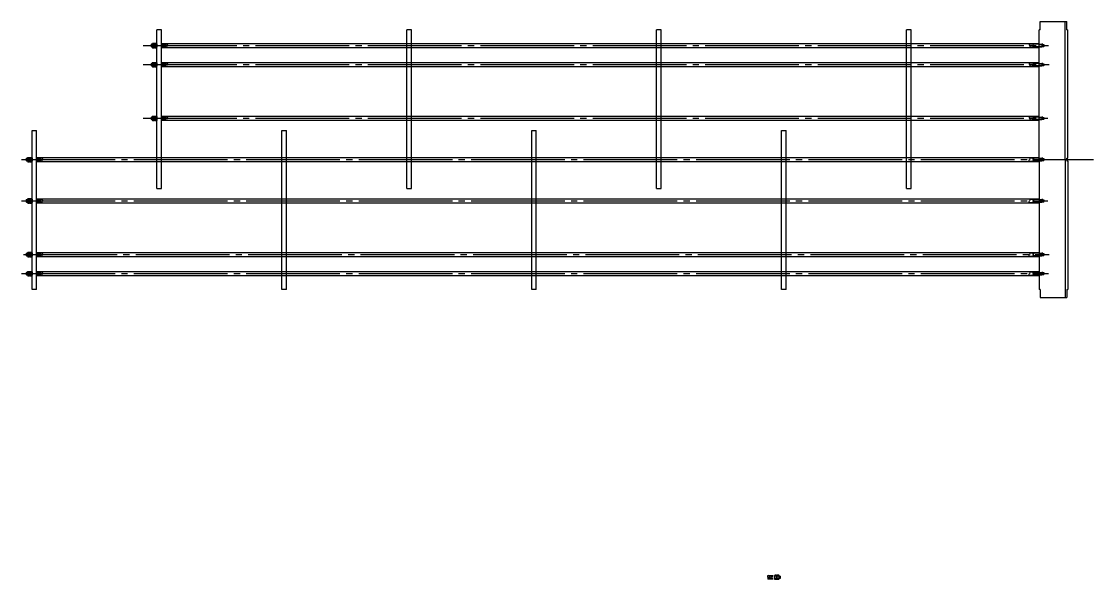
# Model space of a CAD drawing. Header units: millimetres. Extents: x 46644 to 124135, y -32003 to -3110.
# Drawn here: x 90350 to 95499, y -32003 to -29326 of the extents above; entities that cross this region are included whole.
import ezdxf

# ---------------------------------------------------------------- set-up
doc = ezdxf.new("R2010")
doc.units = ezdxf.units.MM
doc.header["$LTSCALE"] = 6
doc.linetypes.add('CENTER', pattern=[18, 15, -1, 1, -1])
for name, color, linetype in [('Center Line', 7, 'CENTER'), ('Slender Real Line', 30, 'Continuous'), ('粗实线', 4, 'Continuous')]:
    doc.layers.add(name, color=color, linetype=linetype)

msp = doc.modelspace()

# ---------------------------------------------------------------- hatches: boundary and pattern name
at = {"layer": 'Slender Real Line'}
h = msp.add_hatch(dxfattribs=at)
h.set_pattern_fill('ANSI31', color=256, scale=0.38, style=0)
h.set_pattern_definition([(45, (85684.0317, -41425.6703), (-0.85312433, 0.85312433), [])])
edge = h.paths.add_edge_path()
edge.add_spline(control_points=[(91040.061, -29441.397), (91041.158, -29442.449), (91043.096, -29444.307), (91040.958, -29447.441), (91040.117, -29447.477)], knot_values=[18.76688496, 18.76688496, 18.76688496, 18.76688496, 24.13478526, 28.249669, 28.249669, 28.249669, 28.249669], degree=3, periodic=0)
edge.add_spline(control_points=[(91040.15, -29441.397), (91039.233, -29442.342), (91037.528, -29443.967), (91039.126, -29447.437), (91040.05, -29447.477)], knot_values=[9.42996722, 9.42996722, 9.42996722, 9.42996722, 14.10494161, 18.65636798, 18.65636798, 18.65636798, 18.65636798], degree=3, periodic=0)
edge.add_line((91040.05, -29447.477), (91040.117, -29447.477))
h = msp.add_hatch(dxfattribs=at)
h.set_pattern_fill('ANSI31', color=256, scale=0.38, style=0)
h.set_pattern_definition([(135, (100566.3839, -41425.6199), (0.85312433, 0.85312433), [])])
edge = h.paths.add_edge_path()
edge.add_spline(control_points=[(95210.355, -29441.347), (95209.258, -29442.398), (95207.32, -29444.256), (95209.458, -29447.391), (95210.298, -29447.427)], knot_values=[18.76688496, 18.76688496, 18.76688496, 18.76688496, 24.13478526, 28.249669, 28.249669, 28.249669, 28.249669], degree=3, periodic=0)
edge.add_spline(control_points=[(95210.266, -29441.347), (95211.183, -29442.291), (95212.887, -29443.917), (95211.289, -29447.386), (95210.366, -29447.427)], knot_values=[9.42996722, 9.42996722, 9.42996722, 9.42996722, 14.10494161, 18.65636798, 18.65636798, 18.65636798, 18.65636798], degree=3, periodic=0)
edge.add_line((95210.366, -29447.427), (95210.298, -29447.427))
h = msp.add_hatch(dxfattribs=at)
h.set_pattern_fill('ANSI31', color=256, scale=0.38, style=0)
h.set_pattern_definition([(45, (85684.0317, -41517.4703), (-0.85312433, 0.85312433), [])])
edge = h.paths.add_edge_path()
edge.add_spline(control_points=[(91040.061, -29533.197), (91041.158, -29534.249), (91043.096, -29536.107), (91040.958, -29539.241), (91040.117, -29539.277)], knot_values=[18.76688496, 18.76688496, 18.76688496, 18.76688496, 24.13478526, 28.249669, 28.249669, 28.249669, 28.249669], degree=3, periodic=0)
edge.add_spline(control_points=[(91040.15, -29533.197), (91039.233, -29534.142), (91037.528, -29535.767), (91039.126, -29539.237), (91040.05, -29539.277)], knot_values=[9.42996722, 9.42996722, 9.42996722, 9.42996722, 14.10494161, 18.65636798, 18.65636798, 18.65636798, 18.65636798], degree=3, periodic=0)
edge.add_line((91040.05, -29539.277), (91040.117, -29539.277))
h = msp.add_hatch(dxfattribs=at)
h.set_pattern_fill('ANSI31', color=256, scale=0.38, style=0)
h.set_pattern_definition([(135, (100566.3839, -41517.4199), (0.85312433, 0.85312433), [])])
edge = h.paths.add_edge_path()
edge.add_spline(control_points=[(95210.355, -29533.147), (95209.258, -29534.198), (95207.32, -29536.056), (95209.458, -29539.191), (95210.298, -29539.227)], knot_values=[18.76688496, 18.76688496, 18.76688496, 18.76688496, 24.13478526, 28.249669, 28.249669, 28.249669, 28.249669], degree=3, periodic=0)
edge.add_spline(control_points=[(95210.266, -29533.147), (95211.183, -29534.091), (95212.887, -29535.717), (95211.289, -29539.186), (95210.366, -29539.227)], knot_values=[9.42996722, 9.42996722, 9.42996722, 9.42996722, 14.10494161, 18.65636798, 18.65636798, 18.65636798, 18.65636798], degree=3, periodic=0)
edge.add_line((95210.366, -29539.227), (95210.298, -29539.227))
h = msp.add_hatch(dxfattribs=at)
h.set_pattern_fill('ANSI31', color=256, scale=0.38, style=0)
h.set_pattern_definition([(45, (85684.0317, -41774.8703), (-0.85312433, 0.85312433), [])])
edge = h.paths.add_edge_path()
edge.add_spline(control_points=[(91040.061, -29790.597), (91041.158, -29791.649), (91043.096, -29793.507), (91040.958, -29796.641), (91040.117, -29796.677)], knot_values=[18.76688496, 18.76688496, 18.76688496, 18.76688496, 24.13478526, 28.249669, 28.249669, 28.249669, 28.249669], degree=3, periodic=0)
edge.add_spline(control_points=[(91040.15, -29790.597), (91039.233, -29791.542), (91037.528, -29793.167), (91039.126, -29796.637), (91040.05, -29796.677)], knot_values=[9.42996722, 9.42996722, 9.42996722, 9.42996722, 14.10494161, 18.65636798, 18.65636798, 18.65636798, 18.65636798], degree=3, periodic=0)
edge.add_line((91040.05, -29796.677), (91040.117, -29796.677))
h = msp.add_hatch(dxfattribs=at)
h.set_pattern_fill('ANSI31', color=256, scale=0.38, style=0)
h.set_pattern_definition([(135, (100566.3839, -41774.8199), (0.85312433, 0.85312433), [])])
edge = h.paths.add_edge_path()
edge.add_spline(control_points=[(95210.355, -29790.547), (95209.258, -29791.598), (95207.32, -29793.456), (95209.458, -29796.591), (95210.298, -29796.627)], knot_values=[18.76688496, 18.76688496, 18.76688496, 18.76688496, 24.13478526, 28.249669, 28.249669, 28.249669, 28.249669], degree=3, periodic=0)
edge.add_spline(control_points=[(95210.266, -29790.547), (95211.183, -29791.491), (95212.887, -29793.117), (95211.289, -29796.586), (95210.366, -29796.627)], knot_values=[9.42996722, 9.42996722, 9.42996722, 9.42996722, 14.10494161, 18.65636798, 18.65636798, 18.65636798, 18.65636798], degree=3, periodic=0)
edge.add_line((95210.366, -29796.627), (95210.298, -29796.627))
h = msp.add_hatch(dxfattribs=at)
h.set_pattern_fill('ANSI31', color=256, scale=0.38, style=0)
h.set_pattern_definition([(45, (85084.0317, -41972.8703), (-0.85312433, 0.85312433), [])])
edge = h.paths.add_edge_path()
edge.add_spline(control_points=[(90440.061, -29988.597), (90441.158, -29989.649), (90443.096, -29991.507), (90440.958, -29994.641), (90440.117, -29994.677)], knot_values=[18.76688496, 18.76688496, 18.76688496, 18.76688496, 24.13478526, 28.249669, 28.249669, 28.249669, 28.249669], degree=3, periodic=0)
edge.add_spline(control_points=[(90440.15, -29988.597), (90439.233, -29989.542), (90437.528, -29991.167), (90439.126, -29994.637), (90440.05, -29994.677)], knot_values=[9.42996722, 9.42996722, 9.42996722, 9.42996722, 14.10494161, 18.65636798, 18.65636798, 18.65636798, 18.65636798], degree=3, periodic=0)
edge.add_line((90440.05, -29994.677), (90440.117, -29994.677))
h = msp.add_hatch(dxfattribs=at)
h.set_pattern_fill('ANSI31', color=256, scale=0.38, style=0)
h.set_pattern_definition([(225, (100566.3839, -18004.2733), (0.85312433, -0.85312433), [])])
edge = h.paths.add_edge_path()
edge.add_spline(control_points=[(95210.355, -29988.547), (95209.258, -29987.495), (95207.32, -29985.637), (95209.458, -29982.503), (95210.298, -29982.467)], knot_values=[18.76688496, 18.76688496, 18.76688496, 18.76688496, 24.13478526, 28.249669, 28.249669, 28.249669, 28.249669], degree=3, periodic=0)
edge.add_spline(control_points=[(95210.266, -29988.547), (95211.183, -29987.602), (95212.887, -29985.976), (95211.289, -29982.507), (95210.366, -29982.467)], knot_values=[9.42996722, 9.42996722, 9.42996722, 9.42996722, 14.10494161, 18.65636798, 18.65636798, 18.65636798, 18.65636798], degree=3, periodic=0)
edge.add_line((95210.366, -29982.467), (95210.298, -29982.467))
h = msp.add_hatch(dxfattribs=at)
h.set_pattern_fill('ANSI31', color=256, scale=0.38, style=0)
h.set_pattern_definition([(45, (85084.0317, -42170.8703), (-0.85312433, 0.85312433), [])])
edge = h.paths.add_edge_path()
edge.add_spline(control_points=[(90440.061, -30186.597), (90441.158, -30187.649), (90443.096, -30189.507), (90440.958, -30192.641), (90440.117, -30192.677)], knot_values=[18.76688496, 18.76688496, 18.76688496, 18.76688496, 24.13478526, 28.249669, 28.249669, 28.249669, 28.249669], degree=3, periodic=0)
edge.add_spline(control_points=[(90440.15, -30186.597), (90439.233, -30187.542), (90437.528, -30189.167), (90439.126, -30192.637), (90440.05, -30192.677)], knot_values=[9.42996722, 9.42996722, 9.42996722, 9.42996722, 14.10494161, 18.65636798, 18.65636798, 18.65636798, 18.65636798], degree=3, periodic=0)
edge.add_line((90440.05, -30192.677), (90440.117, -30192.677))
h = msp.add_hatch(dxfattribs=at)
h.set_pattern_fill('ANSI31', color=256, scale=0.38, style=0)
h.set_pattern_definition([(225, (100566.3839, -18202.2733), (0.85312433, -0.85312433), [])])
edge = h.paths.add_edge_path()
edge.add_spline(control_points=[(95210.355, -30186.547), (95209.258, -30185.495), (95207.32, -30183.637), (95209.458, -30180.503), (95210.298, -30180.467)], knot_values=[18.76688496, 18.76688496, 18.76688496, 18.76688496, 24.13478526, 28.249669, 28.249669, 28.249669, 28.249669], degree=3, periodic=0)
edge.add_spline(control_points=[(95210.266, -30186.547), (95211.183, -30185.602), (95212.887, -30183.976), (95211.289, -30180.507), (95210.366, -30180.467)], knot_values=[9.42996722, 9.42996722, 9.42996722, 9.42996722, 14.10494161, 18.65636798, 18.65636798, 18.65636798, 18.65636798], degree=3, periodic=0)
edge.add_line((95210.366, -30180.467), (95210.298, -30180.467))
h = msp.add_hatch(dxfattribs=at)
h.set_pattern_fill('ANSI31', color=256, scale=0.38, style=0)
h.set_pattern_definition([(45, (85084.0317, -42428.2703), (-0.85312433, 0.85312433), [])])
edge = h.paths.add_edge_path()
edge.add_spline(control_points=[(90440.061, -30443.997), (90441.158, -30445.049), (90443.096, -30446.907), (90440.958, -30450.041), (90440.117, -30450.077)], knot_values=[18.76688496, 18.76688496, 18.76688496, 18.76688496, 24.13478526, 28.249669, 28.249669, 28.249669, 28.249669], degree=3, periodic=0)
edge.add_spline(control_points=[(90440.15, -30443.997), (90439.233, -30444.942), (90437.528, -30446.567), (90439.126, -30450.037), (90440.05, -30450.077)], knot_values=[9.42996722, 9.42996722, 9.42996722, 9.42996722, 14.10494161, 18.65636798, 18.65636798, 18.65636798, 18.65636798], degree=3, periodic=0)
edge.add_line((90440.05, -30450.077), (90440.117, -30450.077))
h = msp.add_hatch(dxfattribs=at)
h.set_pattern_fill('ANSI31', color=256, scale=0.38, style=0)
h.set_pattern_definition([(225, (100566.3839, -18459.6733), (0.85312433, -0.85312433), [])])
edge = h.paths.add_edge_path()
edge.add_spline(control_points=[(95210.355, -30443.947), (95209.258, -30442.895), (95207.32, -30441.037), (95209.458, -30437.903), (95210.298, -30437.867)], knot_values=[18.76688496, 18.76688496, 18.76688496, 18.76688496, 24.13478526, 28.249669, 28.249669, 28.249669, 28.249669], degree=3, periodic=0)
edge.add_spline(control_points=[(95210.266, -30443.947), (95211.183, -30443.002), (95212.887, -30441.376), (95211.289, -30437.907), (95210.366, -30437.867)], knot_values=[9.42996722, 9.42996722, 9.42996722, 9.42996722, 14.10494161, 18.65636798, 18.65636798, 18.65636798, 18.65636798], degree=3, periodic=0)
edge.add_line((95210.366, -30437.867), (95210.298, -30437.867))
h = msp.add_hatch(dxfattribs=at)
h.set_pattern_fill('ANSI31', color=256, scale=0.38, style=0)
h.set_pattern_definition([(45, (85084.0317, -42520.0703), (-0.85312433, 0.85312433), [])])
edge = h.paths.add_edge_path()
edge.add_spline(control_points=[(90440.061, -30535.797), (90441.158, -30536.849), (90443.096, -30538.707), (90440.958, -30541.841), (90440.117, -30541.877)], knot_values=[18.76688496, 18.76688496, 18.76688496, 18.76688496, 24.13478526, 28.249669, 28.249669, 28.249669, 28.249669], degree=3, periodic=0)
edge.add_spline(control_points=[(90440.15, -30535.797), (90439.233, -30536.742), (90437.528, -30538.367), (90439.126, -30541.837), (90440.05, -30541.877)], knot_values=[9.42996722, 9.42996722, 9.42996722, 9.42996722, 14.10494161, 18.65636798, 18.65636798, 18.65636798, 18.65636798], degree=3, periodic=0)
edge.add_line((90440.05, -30541.877), (90440.117, -30541.877))
h = msp.add_hatch(dxfattribs=at)
h.set_pattern_fill('ANSI31', color=256, scale=0.38, style=0)
h.set_pattern_definition([(225, (100566.3839, -18551.4733), (0.85312433, -0.85312433), [])])
edge = h.paths.add_edge_path()
edge.add_spline(control_points=[(95210.355, -30535.747), (95209.258, -30534.695), (95207.32, -30532.837), (95209.458, -30529.703), (95210.298, -30529.667)], knot_values=[18.76688496, 18.76688496, 18.76688496, 18.76688496, 24.13478526, 28.249669, 28.249669, 28.249669, 28.249669], degree=3, periodic=0)
edge.add_spline(control_points=[(95210.266, -30535.747), (95211.183, -30534.802), (95212.887, -30533.176), (95211.289, -30529.707), (95210.366, -30529.667)], knot_values=[9.42996722, 9.42996722, 9.42996722, 9.42996722, 14.10494161, 18.65636798, 18.65636798, 18.65636798, 18.65636798], degree=3, periodic=0)
edge.add_line((95210.366, -30529.667), (95210.298, -30529.667))
h = msp.add_hatch(dxfattribs=at)
h.set_pattern_fill('ANSI31', color=256, scale=0.38, style=0)
h.set_pattern_definition([(135, (99299.5188, -43977.2628), (0.85312433, 0.85312433), [])])
edge = h.paths.add_edge_path()
edge.add_spline(control_points=[(93943.49, -31992.99), (93942.393, -31994.041), (93940.455, -31995.899), (93942.593, -31999.034), (93943.433, -31999.07)], knot_values=[18.76688496, 18.76688496, 18.76688496, 18.76688496, 24.13478526, 28.249669, 28.249669, 28.249669, 28.249669], degree=3, periodic=0)
edge.add_spline(control_points=[(93943.401, -31992.99), (93944.317, -31993.934), (93946.022, -31995.56), (93944.424, -31999.029), (93943.501, -31999.07)], knot_values=[9.42996722, 9.42996722, 9.42996722, 9.42996722, 14.10494161, 18.65636798, 18.65636798, 18.65636798, 18.65636798], degree=3, periodic=0)
edge.add_line((93943.501, -31999.07), (93943.433, -31999.07))

# ---------------------------------------------------------------- linework, layer by layer
for p, q in [((93960.728, -32000.97), (93934.364, -32000.97)), ((93960.728, -31985.01), (93934.646, -31985.01)), ((93960.728, -31986.91), (93943.201, -31986.91)), ((93960.738, -31999.066), (93943.212, -31999.066)), ((93950.084, -31986.91), (93950.084, -31999.066)), ((93966.808, -31985.041), (93968.328, -31982.408)), ((93967.732, -31983.439), (93966.808, -31983.439)), ((93966.808, -31985.041), (93966.808, -32000.837)), ((93966.808, -32000.837), (93968.328, -32003.47)), ((93967.732, -32002.439), (93966.808, -32002.439)), ((93976.536, -31982.408), (93968.328, -31982.408)), ((93976.536, -31987.674), (93968.328, -31987.674)), ((93976.536, -31998.205), (93968.328, -31998.205)), ((93976.536, -32003.47), (93968.328, -32003.47)), ((93978.056, -31985.041), (93976.536, -31982.408)), ((93978.056, -32000.837), (93976.536, -32003.47)), ((93978.056, -31985.041), (93979.576, -31982.408)), ((93978.056, -31985.041), (93978.056, -32000.837)), ((93978.056, -32000.837), (93979.576, -32003.47)), ((93987.784, -31982.408), (93979.576, -31982.408)), ((93987.784, -31987.674), (93979.576, -31987.674)), ((93987.784, -31998.205), (93979.576, -31998.205)), ((93987.784, -32003.47), (93979.576, -32003.47)), ((93989.304, -31985.041), (93987.784, -31982.408)), ((93989.304, -32000.837), (93987.784, -32003.47)), ((93989.304, -31985.041), (93989.304, -32000.837)), ((93993.408, -31986.859), (93989.304, -31986.859)), ((93993.408, -31999.019), (93989.304, -31999.019)), ((93993.408, -31986.859), (93993.408, -31999.019)), ((93993.408, -31986.859), (93994.928, -31988.379)), ((93993.408, -31999.019), (93994.928, -31997.499)), ((93994.928, -31988.379), (93994.928, -31997.499))]:
    msp.add_line(p, q)
for centre, radius, start, end in [((93969.848, -31985.041), 3.04, 180, 240), ((93976.688, -31992.939), 9.88, 147.795772, 212.204228), ((93969.848, -32000.837), 3.04, 120, 180), ((93975.016, -31985.041), 3.04, 300, 0), ((93968.176, -31992.939), 9.88, 327.795772, 32.204228), ((93975.016, -32000.837), 3.04, 0, 60), ((93981.096, -31985.041), 3.04, 180, 240), ((93987.936, -31992.939), 9.88, 147.795772, 212.204228), ((93981.096, -32000.837), 3.04, 120, 180), ((93986.264, -31985.041), 3.04, 300, 0), ((93979.424, -31992.939), 9.88, 327.795772, 32.204228), ((93986.264, -32000.837), 3.04, 0, 60)]:
    msp.add_arc(centre, radius, start, end)
at = {"layer": 'Center Line', "ltscale": 5}
for p, q in [((90934.301, -29441.347), (95283.004, -29441.347)), ((90934.301, -29533.147), (95285.496, -29533.147)), ((90934.301, -29790.547), (95279.861, -29790.547)), ((90349.901, -29988.547), (95499.417, -29988.547)), ((90349.901, -30186.547), (95279.861, -30186.547)), ((90359.141, -30443.947), (95285.496, -30443.947)), ((90349.901, -30535.747), (95283.004, -30535.747))]:
    msp.add_line(p, q, dxfattribs=at)
at = {"layer": 'Slender Real Line'}
for p, q in [((90972.703, -29436.787), (90978.327, -29436.787)), ((90972.703, -29445.907), (90978.327, -29445.907)), ((91022.823, -29436.837), (91033.466, -29436.837)), ((91022.823, -29445.957), (91033.466, -29445.957)), ((95237.823, -29436.787), (95252.643, -29436.787)), ((95237.823, -29445.917), (95252.712, -29445.917)), ((95255.752, -29435.277), (95251.192, -29435.277)), ((95255.752, -29447.437), (95251.192, -29447.437)), ((90972.703, -29528.587), (90978.327, -29528.587)), ((90972.703, -29537.707), (90978.327, -29537.707)), ((91022.823, -29528.637), (91033.466, -29528.637)), ((91022.823, -29537.757), (91033.466, -29537.757)), ((95237.823, -29528.587), (95252.643, -29528.587)), ((95237.823, -29537.717), (95252.712, -29537.717)), ((95255.752, -29527.077), (95251.192, -29527.077)), ((95255.752, -29539.237), (95251.192, -29539.237)), ((90972.823, -29785.987), (90978.447, -29785.987)), ((90972.823, -29795.107), (90978.447, -29795.107)), ((91022.823, -29786.037), (91033.466, -29786.037)), ((91022.823, -29795.157), (91033.466, -29795.157)), ((95237.823, -29785.987), (95252.643, -29785.987)), ((95237.823, -29795.117), (95252.712, -29795.117)), ((95255.752, -29784.477), (95251.192, -29784.477)), ((95255.752, -29796.637), (95251.192, -29796.637)), ((90372.823, -29983.987), (90378.447, -29983.987)), ((90372.823, -29993.107), (90378.447, -29993.107)), ((90422.823, -29984.037), (90433.466, -29984.037)), ((90422.823, -29993.157), (90433.466, -29993.157)), ((95237.823, -29983.976), (95252.712, -29983.976)), ((95237.823, -29993.107), (95252.643, -29993.107)), ((95255.752, -29982.456), (95251.192, -29982.456)), ((95255.752, -29994.616), (95251.192, -29994.616)), ((90372.703, -30181.987), (90378.327, -30181.987)), ((90372.703, -30191.107), (90378.327, -30191.107)), ((90422.823, -30182.037), (90433.466, -30182.037)), ((90422.823, -30191.157), (90433.466, -30191.157)), ((95237.823, -30181.976), (95252.712, -30181.976)), ((95237.823, -30191.107), (95252.643, -30191.107)), ((95255.752, -30180.456), (95251.192, -30180.456)), ((95255.752, -30192.616), (95251.192, -30192.616)), ((90372.823, -30439.387), (90378.447, -30439.387)), ((90372.823, -30448.507), (90378.447, -30448.507)), ((90422.823, -30439.437), (90433.466, -30439.437)), ((90422.823, -30448.557), (90433.466, -30448.557)), ((95237.823, -30439.376), (95252.712, -30439.376)), ((95237.823, -30448.507), (95252.643, -30448.507)), ((95255.752, -30437.856), (95251.192, -30437.856)), ((95255.752, -30450.016), (95251.192, -30450.016)), ((90372.823, -30531.187), (90378.447, -30531.187)), ((90422.823, -30531.237), (90433.466, -30531.237)), ((95237.823, -30531.176), (95252.712, -30531.176)), ((95255.752, -30529.656), (95251.192, -30529.656)), ((90372.823, -30540.307), (90378.447, -30540.307)), ((90422.823, -30540.357), (90433.466, -30540.357)), ((95237.823, -30540.307), (95252.643, -30540.307)), ((95255.752, -30541.816), (95251.192, -30541.816)), ((93960.728, -31988.43), (93950.084, -31988.43)), ((93960.728, -31997.55), (93950.084, -31997.55)), ((93994.928, -31988.379), (93989.304, -31988.379)), ((93994.928, -31997.499), (93989.304, -31997.499))]:
    msp.add_line(p, q, dxfattribs=at)
for points in [[(91040.349, -29435.317), (91042.146, -29438.078), (91040.15, -29441.397), (91038.353, -29444.463), (91040.05, -29447.477), (91042.046, -29444.961), (91040.061, -29441.397)], [(91047.546, -29431.897), (91050.86, -29437.574), (91047.32, -29445.854), (91050.67, -29450.897)], [(95193.081, -29431.847), (95190.489, -29438.716), (95194.188, -29444.448), (95191.599, -29450.857)], [(95210.136, -29435.277), (95208.339, -29438.038), (95210.335, -29441.357), (95212.131, -29444.423), (95210.435, -29447.437), (95208.439, -29444.921), (95210.424, -29441.357)], [(91040.349, -29527.117), (91042.146, -29529.878), (91040.15, -29533.197), (91038.353, -29536.263), (91040.05, -29539.277), (91042.046, -29536.761), (91040.061, -29533.197)], [(91047.546, -29523.697), (91050.86, -29529.374), (91047.32, -29537.654), (91050.67, -29542.697)], [(95193.081, -29523.647), (95190.489, -29530.516), (95194.188, -29536.248), (95191.599, -29542.657)], [(95210.136, -29527.077), (95208.339, -29529.838), (95210.335, -29533.157), (95212.131, -29536.223), (95210.435, -29539.237), (95208.439, -29536.721), (95210.424, -29533.157)], [(91040.349, -29784.517), (91042.146, -29787.278), (91040.15, -29790.597), (91038.353, -29793.663), (91040.05, -29796.677), (91042.046, -29794.161), (91040.061, -29790.597)], [(91047.546, -29781.097), (91050.86, -29786.774), (91047.32, -29795.054), (91050.67, -29800.097)], [(95193.081, -29781.047), (95190.489, -29787.916), (95194.188, -29793.648), (95191.599, -29800.057)], [(95210.136, -29784.477), (95208.339, -29787.238), (95210.335, -29790.557), (95212.131, -29793.623), (95210.435, -29796.637), (95208.439, -29794.121), (95210.424, -29790.557)], [(90440.349, -29982.517), (90442.146, -29985.278), (90440.15, -29988.597), (90438.353, -29991.663), (90440.05, -29994.677), (90442.046, -29992.161), (90440.061, -29988.597)], [(90447.546, -29979.097), (90450.86, -29984.774), (90447.32, -29993.054), (90450.67, -29998.097)], [(95193.081, -29998.047), (95190.489, -29991.177), (95194.188, -29985.445), (95191.599, -29979.036)], [(95210.136, -29994.616), (95208.339, -29991.855), (95210.335, -29988.536), (95212.131, -29985.471), (95210.435, -29982.456), (95208.439, -29984.972), (95210.424, -29988.536)], [(90440.349, -30180.517), (90442.146, -30183.278), (90440.15, -30186.597), (90438.353, -30189.663), (90440.05, -30192.677), (90442.046, -30190.161), (90440.061, -30186.597)], [(90447.546, -30177.097), (90450.86, -30182.774), (90447.32, -30191.054), (90450.67, -30196.097)], [(95193.081, -30196.047), (95190.489, -30189.177), (95194.188, -30183.445), (95191.599, -30177.036)], [(95210.136, -30192.616), (95208.339, -30189.855), (95210.335, -30186.536), (95212.131, -30183.471), (95210.435, -30180.456), (95208.439, -30182.972), (95210.424, -30186.536)], [(90440.349, -30437.917), (90442.146, -30440.678), (90440.15, -30443.997), (90438.353, -30447.063), (90440.05, -30450.077), (90442.046, -30447.561), (90440.061, -30443.997)], [(90447.546, -30434.497), (90450.86, -30440.174), (90447.32, -30448.454), (90450.67, -30453.497)], [(95193.081, -30453.447), (95190.489, -30446.577), (95194.188, -30440.845), (95191.599, -30434.436)], [(95210.136, -30450.016), (95208.339, -30447.255), (95210.335, -30443.936), (95212.131, -30440.871), (95210.435, -30437.856), (95208.439, -30440.372), (95210.424, -30443.936)], [(90440.349, -30529.717), (90442.146, -30532.478), (90440.15, -30535.797), (90438.353, -30538.863), (90440.05, -30541.877), (90442.046, -30539.361), (90440.061, -30535.797)], [(90447.546, -30526.297), (90450.86, -30531.974), (90447.32, -30540.254), (90450.67, -30545.297)], [(95193.081, -30545.247), (95190.489, -30538.377), (95194.188, -30532.645), (95191.599, -30526.236)], [(95210.136, -30541.816), (95208.339, -30539.055), (95210.335, -30535.736), (95212.131, -30532.671), (95210.435, -30529.656), (95208.439, -30532.172), (95210.424, -30535.736)], [(93936.004, -31983.49), (93932.691, -31989.167), (93936.231, -31997.446), (93932.88, -32002.49)], [(93943.201, -31986.91), (93941.405, -31989.671), (93943.401, -31992.99), (93945.197, -31996.055), (93943.501, -31999.07), (93941.505, -31996.554), (93943.49, -31992.99)]]:
    msp.add_spline(points, degree=3, dxfattribs=at)
at = {"layer": '粗实线'}
for p, q in [((95242.823, -29365.547), (95242.823, -29326.047)), ((95242.823, -29326.047), (95370.823, -29326.047)), ((95362.823, -29395.213), (95362.823, -29326.047)), ((95370.823, -29365.547), (95370.823, -29326.047)), ((91022.823, -29365.547), (91000.823, -29365.547)), ((91000.823, -30127.547), (91000.823, -29365.547)), ((91022.823, -30127.547), (91022.823, -29365.547)), ((92222.823, -29365.547), (92200.823, -29365.547)), ((92200.823, -30127.547), (92200.823, -29365.547)), ((92222.823, -30127.547), (92222.823, -29365.547)), ((93422.823, -29365.547), (93400.823, -29365.547)), ((93400.823, -30127.547), (93400.823, -29365.547)), ((93422.823, -30127.547), (93422.823, -29365.547)), ((94622.823, -29365.547), (94600.823, -29365.547)), ((94600.823, -30127.547), (94600.823, -29365.547)), ((94622.823, -30127.547), (94622.823, -29365.547)), ((95237.823, -29988.547), (95237.823, -29365.547)), ((95242.823, -29365.547), (95237.823, -29365.547)), ((95362.823, -29988.547), (95362.823, -29395.213)), ((95370.823, -29365.547), (95375.823, -29365.547)), ((95375.823, -29982.547), (95375.823, -29365.547)), ((90974.223, -29435.267), (90972.703, -29436.787)), ((90972.703, -29436.787), (90972.703, -29445.907)), ((90974.223, -29447.427), (90972.703, -29445.907)), ((90974.223, -29435.267), (90978.327, -29435.267)), ((90974.223, -29435.267), (90974.223, -29447.427)), ((90974.223, -29447.427), (90978.327, -29447.427)), ((90978.327, -29433.448), (90979.847, -29430.816)), ((90978.327, -29433.448), (90978.327, -29449.245)), ((90978.327, -29449.245), (90979.847, -29451.877)), ((90979.847, -29430.816), (90988.055, -29430.816)), ((90979.847, -29436.081), (90988.055, -29436.081)), ((90979.847, -29446.612), (90988.055, -29446.612)), ((90979.847, -29451.877), (90988.055, -29451.877)), ((90989.575, -29433.448), (90988.055, -29430.816)), ((90989.575, -29449.245), (90988.055, -29451.877)), ((90989.575, -29433.448), (90991.095, -29430.816)), ((90989.575, -29433.448), (90989.575, -29449.245)), ((90989.575, -29449.245), (90991.095, -29451.877)), ((90991.095, -29430.816), (90999.303, -29430.816)), ((90991.095, -29436.081), (90999.303, -29436.081)), ((90991.095, -29446.612), (90999.303, -29446.612)), ((90991.095, -29451.877), (90999.303, -29451.877)), ((91000.823, -29433.448), (90999.303, -29430.816)), ((91000.823, -29449.245), (90999.303, -29451.877)), ((90999.898, -29431.847), (91000.823, -29431.847)), ((90999.898, -29450.847), (91000.823, -29450.847)), ((91000.823, -29433.448), (91000.823, -29449.245)), ((91022.812, -29447.473), (91040.339, -29447.473)), ((91022.823, -29431.847), (95237.823, -29431.847)), ((91022.823, -29433.417), (91048.905, -29433.417)), ((91022.823, -29435.317), (91040.349, -29435.317)), ((91022.823, -29449.377), (91049.186, -29449.377)), ((91022.823, -29450.847), (95237.823, -29450.847)), ((91033.466, -29435.317), (91033.466, -29447.473)), ((95192.059, -29433.377), (95237.823, -29433.377)), ((95192.652, -29449.337), (95237.823, -29449.337)), ((95237.512, -29435.277), (95210.136, -29435.277)), ((95237.512, -29447.437), (95210.367, -29447.437)), ((95237.512, -29435.277), (95251.192, -29435.277)), ((95237.512, -29447.437), (95251.192, -29447.437)), ((95251.192, -29435.277), (95251.192, -29447.437)), ((95252.712, -29436.797), (95251.192, -29435.277)), ((95252.712, -29445.917), (95251.192, -29447.437)), ((95252.712, -29436.797), (95252.712, -29445.917)), ((95252.712, -29436.797), (95260.312, -29436.797)), ((95252.712, -29445.917), (95260.312, -29445.917)), ((95255.752, -29435.277), (95255.752, -29447.437)), ((95260.312, -29436.797), (95260.312, -29445.917)), ((95260.312, -29436.797), (95262.945, -29441.357)), ((95260.312, -29445.917), (95262.945, -29441.357)), ((90974.223, -29527.067), (90972.703, -29528.587)), ((90972.703, -29528.587), (90972.703, -29537.707)), ((90974.223, -29539.227), (90972.703, -29537.707)), ((90974.223, -29527.067), (90978.327, -29527.067)), ((90974.223, -29527.067), (90974.223, -29539.227)), ((90974.223, -29539.227), (90978.327, -29539.227)), ((90978.327, -29525.248), (90979.847, -29522.616)), ((90978.327, -29525.248), (90978.327, -29541.045)), ((90978.327, -29541.045), (90979.847, -29543.677)), ((90979.847, -29522.616), (90988.055, -29522.616)), ((90979.847, -29527.881), (90988.055, -29527.881)), ((90979.847, -29538.412), (90988.055, -29538.412)), ((90979.847, -29543.677), (90988.055, -29543.677)), ((90989.575, -29525.248), (90988.055, -29522.616)), ((90989.575, -29541.045), (90988.055, -29543.677)), ((90989.575, -29525.248), (90991.095, -29522.616)), ((90989.575, -29525.248), (90989.575, -29541.045)), ((90989.575, -29541.045), (90991.095, -29543.677)), ((90991.095, -29522.616), (90999.303, -29522.616)), ((90991.095, -29527.881), (90999.303, -29527.881)), ((90991.095, -29538.412), (90999.303, -29538.412)), ((90991.095, -29543.677), (90999.303, -29543.677)), ((91000.823, -29525.248), (90999.303, -29522.616)), ((91000.823, -29541.045), (90999.303, -29543.677)), ((90999.898, -29523.647), (91000.823, -29523.647)), ((90999.898, -29542.647), (91000.823, -29542.647)), ((91000.823, -29525.248), (91000.823, -29541.045)), ((91022.812, -29539.273), (91040.339, -29539.273)), ((91022.823, -29523.647), (95237.823, -29523.647)), ((91022.823, -29525.217), (91048.905, -29525.217)), ((91022.823, -29527.117), (91040.349, -29527.117)), ((91022.823, -29541.177), (91049.186, -29541.177)), ((91022.823, -29542.647), (95237.823, -29542.647)), ((91033.466, -29527.117), (91033.466, -29539.273)), ((95192.059, -29525.177), (95237.823, -29525.177)), ((95192.652, -29541.137), (95237.823, -29541.137)), ((95237.512, -29527.077), (95210.136, -29527.077)), ((95237.512, -29539.237), (95210.367, -29539.237)), ((95237.512, -29527.077), (95251.192, -29527.077)), ((95237.512, -29539.237), (95251.192, -29539.237)), ((95251.192, -29527.077), (95251.192, -29539.237)), ((95252.712, -29528.597), (95251.192, -29527.077)), ((95252.712, -29537.717), (95251.192, -29539.237)), ((95252.712, -29528.597), (95252.712, -29537.717)), ((95252.712, -29528.597), (95260.312, -29528.597)), ((95252.712, -29537.717), (95260.312, -29537.717)), ((95255.752, -29527.077), (95255.752, -29539.237)), ((95260.312, -29528.597), (95260.312, -29537.717)), ((95260.312, -29528.597), (95262.945, -29533.157)), ((95260.312, -29537.717), (95262.945, -29533.157)), ((90974.343, -29784.467), (90972.823, -29785.987)), ((90972.823, -29785.987), (90972.823, -29795.107)), ((90974.343, -29796.627), (90972.823, -29795.107)), ((90974.343, -29784.467), (90978.447, -29784.467)), ((90974.343, -29784.467), (90974.343, -29796.627)), ((90974.343, -29796.627), (90978.447, -29796.627)), ((90978.447, -29782.648), (90979.967, -29780.016)), ((90978.447, -29782.648), (90978.447, -29798.445)), ((90978.447, -29798.445), (90979.967, -29801.077)), ((90979.967, -29780.016), (90988.175, -29780.016)), ((90979.967, -29785.281), (90988.175, -29785.281)), ((90979.967, -29795.812), (90988.175, -29795.812)), ((90979.967, -29801.077), (90988.175, -29801.077)), ((90989.695, -29782.648), (90988.175, -29780.016)), ((90989.695, -29798.445), (90988.175, -29801.077)), ((90989.695, -29782.648), (90991.215, -29780.016)), ((90989.695, -29782.648), (90989.695, -29798.445)), ((90989.695, -29798.445), (90991.215, -29801.077)), ((90991.215, -29780.016), (90999.423, -29780.016)), ((90991.215, -29785.281), (90999.423, -29785.281)), ((90991.215, -29795.812), (90999.423, -29795.812)), ((90991.215, -29801.077), (90999.423, -29801.077)), ((91000.943, -29782.648), (90999.423, -29780.016)), ((91000.943, -29798.445), (90999.423, -29801.077)), ((91000.018, -29781.047), (91000.943, -29781.047)), ((91000.018, -29800.047), (91000.943, -29800.047)), ((91000.943, -29782.648), (91000.943, -29798.445)), ((91022.812, -29796.673), (91040.339, -29796.673)), ((91022.823, -29781.047), (95237.823, -29781.047)), ((91022.823, -29782.617), (91048.905, -29782.617)), ((91022.823, -29784.517), (91040.349, -29784.517)), ((91022.823, -29798.577), (91049.186, -29798.577)), ((91022.823, -29800.047), (95237.823, -29800.047)), ((91033.466, -29784.517), (91033.466, -29796.673)), ((95192.059, -29782.577), (95237.823, -29782.577)), ((95192.652, -29798.537), (95237.823, -29798.537)), ((95237.512, -29784.477), (95210.136, -29784.477)), ((95237.512, -29796.637), (95210.367, -29796.637)), ((95237.512, -29784.477), (95251.192, -29784.477)), ((95237.512, -29796.637), (95251.192, -29796.637)), ((95251.192, -29784.477), (95251.192, -29796.637)), ((95252.712, -29785.997), (95251.192, -29784.477)), ((95252.712, -29795.117), (95251.192, -29796.637)), ((95252.712, -29785.997), (95252.712, -29795.117)), ((95252.712, -29785.997), (95260.312, -29785.997)), ((95252.712, -29795.117), (95260.312, -29795.117)), ((95255.752, -29784.477), (95255.752, -29796.637)), ((95260.312, -29785.997), (95260.312, -29795.117)), ((95260.312, -29785.997), (95262.945, -29790.557)), ((95260.312, -29795.117), (95262.945, -29790.557)), ((90400.823, -29849.547), (90422.823, -29849.547)), ((90400.823, -30611.547), (90400.823, -29849.547)), ((90422.823, -30611.547), (90422.823, -29849.547)), ((91600.823, -29849.547), (91622.823, -29849.547)), ((91600.823, -30611.547), (91600.823, -29849.547)), ((91622.823, -30611.547), (91622.823, -29849.547)), ((92800.823, -29849.547), (92822.823, -29849.547)), ((92800.823, -30611.547), (92800.823, -29849.547)), ((92822.823, -30611.547), (92822.823, -29849.547)), ((94000.823, -29849.547), (94022.823, -29849.547)), ((94000.823, -30611.547), (94000.823, -29849.547)), ((94022.823, -30611.547), (94022.823, -29849.547)), ((90374.343, -29982.467), (90372.823, -29983.987)), ((90372.823, -29983.987), (90372.823, -29993.107)), ((90374.343, -29994.627), (90372.823, -29993.107)), ((90374.343, -29982.467), (90378.447, -29982.467)), ((90374.343, -29982.467), (90374.343, -29994.627)), ((90374.343, -29994.627), (90378.447, -29994.627)), ((90378.447, -29980.648), (90379.967, -29978.016)), ((90378.447, -29980.648), (90378.447, -29996.445)), ((90378.447, -29996.445), (90379.967, -29999.077)), ((90379.967, -29978.016), (90388.175, -29978.016)), ((90379.967, -29983.281), (90388.175, -29983.281)), ((90379.967, -29993.812), (90388.175, -29993.812)), ((90379.967, -29999.077), (90388.175, -29999.077)), ((90389.695, -29980.648), (90388.175, -29978.016)), ((90389.695, -29996.445), (90388.175, -29999.077)), ((90389.695, -29980.648), (90391.215, -29978.016)), ((90389.695, -29980.648), (90389.695, -29996.445)), ((90389.695, -29996.445), (90391.215, -29999.077)), ((90391.215, -29978.016), (90399.423, -29978.016)), ((90391.215, -29983.281), (90399.423, -29983.281)), ((90391.215, -29993.812), (90399.423, -29993.812)), ((90391.215, -29999.077), (90399.423, -29999.077)), ((90400.943, -29980.648), (90399.423, -29978.016)), ((90400.943, -29996.445), (90399.423, -29999.077)), ((90400.018, -29979.047), (90400.943, -29979.047)), ((90400.018, -29998.047), (90400.943, -29998.047)), ((90400.943, -29980.648), (90400.943, -29996.445)), ((90422.812, -29994.673), (90440.339, -29994.673)), ((90422.823, -29979.047), (95237.823, -29979.047)), ((90422.823, -29980.617), (90448.905, -29980.617)), ((90422.823, -29982.517), (90440.349, -29982.517)), ((90422.823, -29996.577), (90449.186, -29996.577)), ((90422.823, -29998.047), (95237.823, -29998.047)), ((90433.466, -29982.517), (90433.466, -29994.673)), ((95192.059, -29996.516), (95237.823, -29996.516)), ((95192.652, -29980.556), (95237.823, -29980.556)), ((95237.512, -29994.616), (95210.136, -29994.616)), ((95237.512, -29982.456), (95210.367, -29982.456)), ((95237.512, -29982.456), (95251.192, -29982.456)), ((95237.512, -29994.616), (95251.192, -29994.616)), ((95237.823, -29988.547), (95237.823, -30611.547)), ((95251.192, -29994.616), (95251.192, -29982.456)), ((95252.712, -29983.976), (95251.192, -29982.456)), ((95252.712, -29993.096), (95251.192, -29994.616)), ((95252.712, -29993.096), (95252.712, -29983.976)), ((95252.712, -29983.976), (95260.312, -29983.976)), ((95252.712, -29993.096), (95260.312, -29993.096)), ((95255.752, -29994.616), (95255.752, -29982.456)), ((95260.312, -29993.096), (95260.312, -29983.976)), ((95260.312, -29983.976), (95262.945, -29988.536)), ((95260.312, -29993.096), (95262.945, -29988.536)), ((95362.823, -29988.547), (95362.823, -30252.536)), ((95370.823, -29988.547), (95370.823, -29982.547)), ((95370.823, -29982.547), (95375.823, -29982.547)), ((95370.823, -29988.547), (95370.823, -29994.547)), ((95370.823, -29994.547), (95375.823, -29994.547)), ((95375.823, -29994.547), (95375.823, -30611.547)), ((90378.327, -30178.648), (90379.847, -30176.016)), ((90379.847, -30176.016), (90388.055, -30176.016)), ((90389.575, -30178.648), (90388.055, -30176.016)), ((90389.575, -30178.648), (90391.095, -30176.016)), ((90391.095, -30176.016), (90399.303, -30176.016)), ((90400.823, -30178.648), (90399.303, -30176.016)), ((91000.823, -30127.547), (91022.823, -30127.547)), ((92200.823, -30127.547), (92222.823, -30127.547)), ((93400.823, -30127.547), (93422.823, -30127.547)), ((94600.823, -30127.547), (94622.823, -30127.547)), ((90374.223, -30180.467), (90372.703, -30181.987)), ((90372.703, -30181.987), (90372.703, -30191.107)), ((90374.223, -30192.627), (90372.703, -30191.107)), ((90374.223, -30180.467), (90378.327, -30180.467)), ((90374.223, -30180.467), (90374.223, -30192.627)), ((90374.223, -30192.627), (90378.327, -30192.627)), ((90378.327, -30178.648), (90378.327, -30194.445)), ((90378.327, -30194.445), (90379.847, -30197.077)), ((90379.847, -30181.281), (90388.055, -30181.281)), ((90379.847, -30191.812), (90388.055, -30191.812)), ((90379.847, -30197.077), (90388.055, -30197.077)), ((90389.575, -30194.445), (90388.055, -30197.077)), ((90389.575, -30178.648), (90389.575, -30194.445)), ((90389.575, -30194.445), (90391.095, -30197.077)), ((90391.095, -30181.281), (90399.303, -30181.281)), ((90391.095, -30191.812), (90399.303, -30191.812)), ((90391.095, -30197.077), (90399.303, -30197.077)), ((90400.823, -30194.445), (90399.303, -30197.077)), ((90399.898, -30177.047), (90400.823, -30177.047)), ((90399.898, -30196.047), (90400.823, -30196.047)), ((90400.823, -30178.648), (90400.823, -30194.445)), ((90422.812, -30192.673), (90440.339, -30192.673)), ((90422.823, -30177.047), (95237.823, -30177.047)), ((90422.823, -30178.617), (90448.905, -30178.617)), ((90422.823, -30180.517), (90440.349, -30180.517)), ((90422.823, -30194.577), (90449.186, -30194.577)), ((90422.823, -30196.047), (95237.823, -30196.047)), ((90433.466, -30180.517), (90433.466, -30192.673)), ((95192.059, -30194.516), (95237.823, -30194.516)), ((95192.652, -30178.556), (95237.823, -30178.556)), ((95237.512, -30192.616), (95210.136, -30192.616)), ((95237.512, -30180.456), (95210.367, -30180.456)), ((95237.512, -30180.456), (95251.192, -30180.456)), ((95237.512, -30192.616), (95251.192, -30192.616)), ((95251.192, -30192.616), (95251.192, -30180.456)), ((95252.712, -30181.976), (95251.192, -30180.456)), ((95252.712, -30191.096), (95251.192, -30192.616)), ((95252.712, -30191.096), (95252.712, -30181.976)), ((95252.712, -30181.976), (95260.312, -30181.976)), ((95252.712, -30191.096), (95260.312, -30191.096)), ((95255.752, -30192.616), (95255.752, -30180.456)), ((95260.312, -30191.096), (95260.312, -30181.976)), ((95260.312, -30181.976), (95262.945, -30186.536)), ((95260.312, -30191.096), (95262.945, -30186.536)), ((95362.823, -30252.536), (95362.823, -30651.047)), ((90378.447, -30436.048), (90379.967, -30433.416)), ((90379.967, -30433.416), (90388.175, -30433.416)), ((90389.695, -30436.048), (90388.175, -30433.416)), ((90389.695, -30436.048), (90391.215, -30433.416)), ((90391.215, -30433.416), (90399.423, -30433.416)), ((90400.943, -30436.048), (90399.423, -30433.416)), ((90374.343, -30437.867), (90372.823, -30439.387)), ((90372.823, -30439.387), (90372.823, -30448.507)), ((90374.343, -30450.027), (90372.823, -30448.507)), ((90374.343, -30437.867), (90378.447, -30437.867)), ((90374.343, -30437.867), (90374.343, -30450.027)), ((90374.343, -30450.027), (90378.447, -30450.027)), ((90378.447, -30436.048), (90378.447, -30451.845)), ((90378.447, -30451.845), (90379.967, -30454.477)), ((90379.967, -30438.681), (90388.175, -30438.681)), ((90379.967, -30449.212), (90388.175, -30449.212)), ((90379.967, -30454.477), (90388.175, -30454.477)), ((90389.695, -30451.845), (90388.175, -30454.477)), ((90389.695, -30436.048), (90389.695, -30451.845)), ((90389.695, -30451.845), (90391.215, -30454.477)), ((90391.215, -30438.681), (90399.423, -30438.681)), ((90391.215, -30449.212), (90399.423, -30449.212)), ((90391.215, -30454.477), (90399.423, -30454.477)), ((90400.943, -30451.845), (90399.423, -30454.477)), ((90400.018, -30434.447), (90400.943, -30434.447)), ((90400.018, -30453.447), (90400.943, -30453.447)), ((90400.943, -30436.048), (90400.943, -30451.845)), ((90422.812, -30450.073), (90440.339, -30450.073)), ((90422.823, -30434.447), (95237.823, -30434.447)), ((90422.823, -30436.017), (90448.905, -30436.017)), ((90422.823, -30437.917), (90440.349, -30437.917)), ((90422.823, -30451.977), (90449.186, -30451.977)), ((90422.823, -30453.447), (95237.823, -30453.447)), ((90433.466, -30437.917), (90433.466, -30450.073)), ((95192.059, -30451.916), (95237.823, -30451.916)), ((95192.652, -30435.956), (95237.823, -30435.956)), ((95237.512, -30450.016), (95210.136, -30450.016)), ((95237.512, -30437.856), (95210.367, -30437.856)), ((95237.512, -30437.856), (95251.192, -30437.856)), ((95237.512, -30450.016), (95251.192, -30450.016)), ((95251.192, -30450.016), (95251.192, -30437.856)), ((95252.712, -30439.376), (95251.192, -30437.856)), ((95252.712, -30448.496), (95251.192, -30450.016)), ((95252.712, -30448.496), (95252.712, -30439.376)), ((95252.712, -30439.376), (95260.312, -30439.376)), ((95252.712, -30448.496), (95260.312, -30448.496)), ((95255.752, -30450.016), (95255.752, -30437.856)), ((95260.312, -30448.496), (95260.312, -30439.376)), ((95260.312, -30439.376), (95262.945, -30443.936)), ((95260.312, -30448.496), (95262.945, -30443.936)), ((90374.343, -30529.667), (90372.823, -30531.187)), ((90372.823, -30531.187), (90372.823, -30540.307)), ((90374.343, -30529.667), (90378.447, -30529.667)), ((90374.343, -30529.667), (90374.343, -30541.827)), ((90378.447, -30527.848), (90379.967, -30525.216)), ((90378.447, -30527.848), (90378.447, -30543.645)), ((90379.967, -30525.216), (90388.175, -30525.216)), ((90379.967, -30530.481), (90388.175, -30530.481)), ((90389.695, -30527.848), (90388.175, -30525.216)), ((90389.695, -30527.848), (90391.215, -30525.216)), ((90389.695, -30527.848), (90389.695, -30543.645)), ((90391.215, -30525.216), (90399.423, -30525.216)), ((90391.215, -30530.481), (90399.423, -30530.481)), ((90400.943, -30527.848), (90399.423, -30525.216)), ((90400.018, -30526.247), (90400.943, -30526.247)), ((90400.943, -30527.848), (90400.943, -30543.645)), ((90422.823, -30526.247), (95237.823, -30526.247)), ((90422.823, -30527.817), (90448.905, -30527.817)), ((90422.823, -30529.717), (90440.349, -30529.717)), ((90433.466, -30529.717), (90433.466, -30541.873)), ((95192.652, -30527.756), (95237.823, -30527.756)), ((95237.512, -30529.656), (95210.367, -30529.656)), ((95237.512, -30529.656), (95251.192, -30529.656)), ((95251.192, -30541.816), (95251.192, -30529.656)), ((95252.712, -30531.176), (95251.192, -30529.656)), ((95252.712, -30540.296), (95252.712, -30531.176)), ((95252.712, -30531.176), (95260.312, -30531.176)), ((95255.752, -30541.816), (95255.752, -30529.656)), ((95260.312, -30540.296), (95260.312, -30531.176)), ((95260.312, -30531.176), (95262.945, -30535.736)), ((95260.312, -30540.296), (95262.945, -30535.736)), ((90374.343, -30541.827), (90372.823, -30540.307)), ((90374.343, -30541.827), (90378.447, -30541.827)), ((90378.447, -30543.645), (90379.967, -30546.277)), ((90379.967, -30541.012), (90388.175, -30541.012)), ((90379.967, -30546.277), (90388.175, -30546.277)), ((90389.695, -30543.645), (90388.175, -30546.277)), ((90389.695, -30543.645), (90391.215, -30546.277)), ((90391.215, -30541.012), (90399.423, -30541.012)), ((90391.215, -30546.277), (90399.423, -30546.277)), ((90400.943, -30543.645), (90399.423, -30546.277)), ((90400.018, -30545.247), (90400.943, -30545.247)), ((90422.812, -30541.873), (90440.339, -30541.873)), ((90422.823, -30543.777), (90449.186, -30543.777)), ((90422.823, -30545.247), (95237.823, -30545.247)), ((95192.059, -30543.716), (95237.823, -30543.716)), ((95237.512, -30541.816), (95210.136, -30541.816)), ((95237.512, -30541.816), (95251.192, -30541.816)), ((95252.712, -30540.296), (95251.192, -30541.816)), ((95252.712, -30540.296), (95260.312, -30540.296)), ((90422.823, -30611.547), (90400.823, -30611.547)), ((91622.823, -30611.547), (91600.823, -30611.547)), ((92822.823, -30611.547), (92800.823, -30611.547)), ((94022.823, -30611.547), (94000.823, -30611.547)), ((95242.823, -30611.547), (95237.823, -30611.547)), ((95242.823, -30611.547), (95242.823, -30651.047)), ((95370.823, -30611.547), (95370.823, -30651.047)), ((95370.823, -30611.547), (95375.823, -30611.547)), ((95242.823, -30651.047), (95370.823, -30651.047))]:
    msp.add_line(p, q, dxfattribs=at)
for centre, radius, start, end in [((90981.367, -29433.448), 3.04, 180, 240), ((90988.207, -29441.347), 9.88, 147.795772, 212.204228), ((90981.367, -29449.245), 3.04, 120, 180), ((90986.535, -29433.448), 3.04, 300, 0), ((90979.695, -29441.347), 9.88, 327.795772, 32.204228), ((90986.535, -29449.245), 3.04, 0, 60), ((90992.615, -29433.448), 3.04, 180, 240), ((90999.455, -29441.347), 9.88, 147.795772, 212.204228), ((90992.615, -29449.245), 3.04, 120, 180), ((90997.783, -29433.448), 3.04, 300, 0), ((90990.943, -29441.347), 9.88, 327.795772, 32.204228), ((90997.783, -29449.245), 3.04, 0, 60), ((90981.367, -29525.248), 3.04, 180, 240), ((90988.207, -29533.147), 9.88, 147.795772, 212.204228), ((90981.367, -29541.045), 3.04, 120, 180), ((90986.535, -29525.248), 3.04, 300, 0), ((90979.695, -29533.147), 9.88, 327.795772, 32.204228), ((90986.535, -29541.045), 3.04, 0, 60), ((90992.615, -29525.248), 3.04, 180, 240), ((90999.455, -29533.147), 9.88, 147.795772, 212.204228), ((90992.615, -29541.045), 3.04, 120, 180), ((90997.783, -29525.248), 3.04, 300, 0), ((90990.943, -29533.147), 9.88, 327.795772, 32.204228), ((90997.783, -29541.045), 3.04, 0, 60), ((90981.487, -29782.648), 3.04, 180, 240), ((90988.327, -29790.547), 9.88, 147.795772, 212.204228), ((90981.487, -29798.445), 3.04, 120, 180), ((90986.655, -29782.648), 3.04, 300, 0), ((90979.815, -29790.547), 9.88, 327.795772, 32.204228), ((90986.655, -29798.445), 3.04, 0, 60), ((90992.735, -29782.648), 3.04, 180, 240), ((90999.575, -29790.547), 9.88, 147.795772, 212.204228), ((90992.735, -29798.445), 3.04, 120, 180), ((90997.903, -29782.648), 3.04, 300, 0), ((90991.063, -29790.547), 9.88, 327.795772, 32.204228), ((90997.903, -29798.445), 3.04, 0, 60), ((90381.487, -29980.648), 3.04, 180, 240), ((90388.327, -29988.547), 9.88, 147.795772, 212.204228), ((90381.487, -29996.445), 3.04, 120, 180), ((90386.655, -29980.648), 3.04, 300, 0), ((90379.815, -29988.547), 9.88, 327.795772, 32.204228), ((90386.655, -29996.445), 3.04, 0, 60), ((90392.735, -29980.648), 3.04, 180, 240), ((90399.575, -29988.547), 9.88, 147.795772, 212.204228), ((90392.735, -29996.445), 3.04, 120, 180), ((90397.903, -29980.648), 3.04, 300, 0), ((90391.063, -29988.547), 9.88, 327.795772, 32.204228), ((90397.903, -29996.445), 3.04, 0, 60), ((90381.367, -30178.648), 3.04, 180, 240), ((90388.207, -30186.547), 9.88, 147.795772, 212.204228), ((90381.367, -30194.445), 3.04, 120, 180), ((90386.535, -30178.648), 3.04, 300, 0), ((90379.695, -30186.547), 9.88, 327.795772, 32.204228), ((90386.535, -30194.445), 3.04, 0, 60), ((90392.615, -30178.648), 3.04, 180, 240), ((90399.455, -30186.547), 9.88, 147.795772, 212.204228), ((90392.615, -30194.445), 3.04, 120, 180), ((90397.783, -30178.648), 3.04, 300, 0), ((90390.943, -30186.547), 9.88, 327.795772, 32.204228), ((90397.783, -30194.445), 3.04, 0, 60), ((90381.487, -30436.048), 3.04, 180, 240), ((90388.327, -30443.947), 9.88, 147.795772, 212.204228), ((90381.487, -30451.845), 3.04, 120, 180), ((90386.655, -30436.048), 3.04, 300, 0), ((90379.815, -30443.947), 9.88, 327.795772, 32.204228), ((90386.655, -30451.845), 3.04, 0, 60), ((90392.735, -30436.048), 3.04, 180, 240), ((90399.575, -30443.947), 9.88, 147.795772, 212.204228), ((90392.735, -30451.845), 3.04, 120, 180), ((90397.903, -30436.048), 3.04, 300, 0), ((90391.063, -30443.947), 9.88, 327.795772, 32.204228), ((90397.903, -30451.845), 3.04, 0, 60), ((90381.487, -30527.848), 3.04, 180, 240), ((90388.327, -30535.747), 9.88, 147.795772, 212.204228), ((90386.655, -30527.848), 3.04, 300, 0), ((90379.815, -30535.747), 9.88, 327.795772, 32.204228), ((90392.735, -30527.848), 3.04, 180, 240), ((90399.575, -30535.747), 9.88, 147.795772, 212.204228), ((90397.903, -30527.848), 3.04, 300, 0), ((90391.063, -30535.747), 9.88, 327.795772, 32.204228), ((90381.487, -30543.645), 3.04, 120, 180), ((90386.655, -30543.645), 3.04, 0, 60), ((90392.735, -30543.645), 3.04, 120, 180), ((90397.903, -30543.645), 3.04, 0, 60)]:
    msp.add_arc(centre, radius, start, end, dxfattribs=at)

doc.saveas('drawing.dxf')
